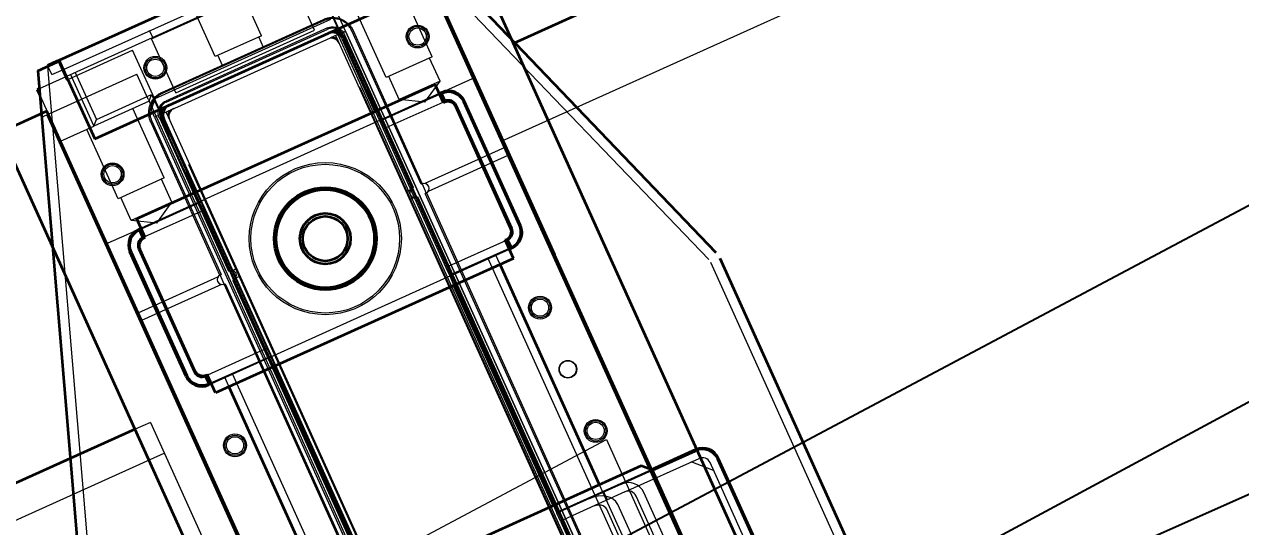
# Model space of a CAD drawing. Header units: millimetres. Extents: x -4562 to 17216, y -5211 to 6025.
# Drawn here: x 4918 to 5637, y 1009 to 1306 of the extents above; entities that cross this region are included whole.
import ezdxf
from ezdxf.lldxf.tags import DXFTag

# ---------------------------------------------------------------- set-up
doc = ezdxf.new("R2010")
doc.units = ezdxf.units.MM
for name, color, linetype in [('cl', 2, 'CENTER'), ('D', 6, 'HIDDEN'), ('pl', 6, 'PHANTOM')]:
    doc.layers.add(name, color=color, linetype=linetype)
doc.layers.add('Hidden Edges(ISO)', color=136, linetype='DASHED', lineweight=9)
doc.layers.add('Visible Edges(ISO)', color=7, linetype='Continuous', lineweight=35)
doc.styles.add('s', font='romans.shx', dxfattribs={"width": 0.75, "oblique": 10, "bigfont": 'whgtxt.shx'})
doc.styles.get("Standard").update_dxf_attribs({"font": 'txt.shx', "bigfont": 'whgtxt.shx'})
tags = doc.linetypes.add('CENTER', pattern=[50.8, 31.75, -6.35, 6.35, -6.35]).pattern_tags.tags
tags[10:11] = [DXFTag(74, 4), DXFTag(75, 0), DXFTag(340, '0'), DXFTag(46, 1.0), DXFTag(50, 0.0), DXFTag(44, 0.0), DXFTag(45, 0.0)]
tags[8:9] = [DXFTag(74, 4), DXFTag(75, 0), DXFTag(340, '0'), DXFTag(46, 1.0), DXFTag(50, 0.0), DXFTag(44, 0.0), DXFTag(45, 0.0)]
tags[6:7] = [DXFTag(74, 4), DXFTag(75, 0), DXFTag(340, '0'), DXFTag(46, 1.0), DXFTag(50, 0.0), DXFTag(44, 0.0), DXFTag(45, 0.0)]
tags[4:5] = [DXFTag(74, 4), DXFTag(75, 0), DXFTag(340, '0'), DXFTag(46, 1.0), DXFTag(50, 0.0), DXFTag(44, 0.0), DXFTag(45, 0.0)]
tags = doc.linetypes.add('DASHED', pattern=[0.75, 0.5, -0.25]).pattern_tags.tags
tags[6:7] = [DXFTag(74, 4), DXFTag(75, 0), DXFTag(340, '0'), DXFTag(46, 1.0), DXFTag(50, 0.0), DXFTag(44, 0.0), DXFTag(45, 0.0)]
tags[4:5] = [DXFTag(74, 4), DXFTag(75, 0), DXFTag(340, '0'), DXFTag(46, 1.0), DXFTag(50, 0.0), DXFTag(44, 0.0), DXFTag(45, 0.0)]
tags = doc.linetypes.add('HIDDEN', pattern=[3, 2, -1]).pattern_tags.tags
tags[6:7] = [DXFTag(74, 4), DXFTag(75, 0), DXFTag(340, '0'), DXFTag(46, 1.0), DXFTag(50, 0.0), DXFTag(44, 0.0), DXFTag(45, 0.0)]
tags[4:5] = [DXFTag(74, 4), DXFTag(75, 0), DXFTag(340, '0'), DXFTag(46, 1.0), DXFTag(50, 0.0), DXFTag(44, 0.0), DXFTag(45, 0.0)]
tags = doc.linetypes.add('PHANTOM', pattern=[17.5, 10, -1.5, 1.5, -1.5, 1.5, -1.5]).pattern_tags.tags
tags[14:15] = [DXFTag(74, 4), DXFTag(75, 0), DXFTag(340, '0'), DXFTag(46, 1.0), DXFTag(50, 0.0), DXFTag(44, 0.0), DXFTag(45, 0.0)]
tags[12:13] = [DXFTag(74, 4), DXFTag(75, 0), DXFTag(340, '0'), DXFTag(46, 1.0), DXFTag(50, 0.0), DXFTag(44, 0.0), DXFTag(45, 0.0)]
tags[10:11] = [DXFTag(74, 4), DXFTag(75, 0), DXFTag(340, '0'), DXFTag(46, 1.0), DXFTag(50, 0.0), DXFTag(44, 0.0), DXFTag(45, 0.0)]
tags[8:9] = [DXFTag(74, 4), DXFTag(75, 0), DXFTag(340, '0'), DXFTag(46, 1.0), DXFTag(50, 0.0), DXFTag(44, 0.0), DXFTag(45, 0.0)]
tags[6:7] = [DXFTag(74, 4), DXFTag(75, 0), DXFTag(340, '0'), DXFTag(46, 1.0), DXFTag(50, 0.0), DXFTag(44, 0.0), DXFTag(45, 0.0)]
tags[4:5] = [DXFTag(74, 4), DXFTag(75, 0), DXFTag(340, '0'), DXFTag(46, 1.0), DXFTag(50, 0.0), DXFTag(44, 0.0), DXFTag(45, 0.0)]
doc.dimstyles.new('AM_ISO$2', dxfattribs={"dimtxt": 3, "dimasz": 2.5, "dimexe": 1, "dimexo": 1, "dimgap": 1, "dimtad": 1, "dimdsep": 46, "dimtxsty": 's', "dimcen": 0, "dimclrd": 4, "dimclre": 4, "dimclrt": 3, "dimazin": 2, "dimtp": 0.1, "dimtm": 0.1, "dimtfac": 0.71, "dimtmove": 0, "dimatfit": 3, "dimfxl": 1, "dimlwd": 25, "dimlwe": 25, "dimarcsym": 0})
doc.dimstyles.new('ISO-25', dxfattribs={"dimscale": 30, "dimtxt": 2.5, "dimasz": 2.5, "dimexe": 1.25, "dimexo": 0.625, "dimtad": 1, "dimtoh": 1, "dimrnd": 0.005, "dimtxsty": 'Standard', "dimcen": 0, "dimazin": 2, "dimtfac": 1, "dimtmove": 0, "dimatfit": 3, "dimfxl": 1, "dimarcsym": 0})

# ---------------------------------------------------------------- blocks, each defined once
blk = doc.blocks.new('*D145')
at = {"color": 0, "lineweight": -2}
for p, q in [((12836.03, 4142.8), (13614.6, 2418.46)), ((13530.81, 2421.78), (4553.49, -1631.64)), ((3722, 27.66), (4500.56, -1696.68))]:
    blk.add_line(p, q, dxfattribs=at)
at = {"color": 0}
for points in [[(13525.67, 2433.17), (13535.95, 2410.38), (13599.17, 2452.64)], [(4548.34, -1620.25), (4558.63, -1643.03), (4485.13, -1662.5)]]:
    blk.add_solid(points, dxfattribs=at)
at = {"layer": 'Defpoints', "color": 0}
for p in [(12828.31, 4159.89), (3714.28, 44.75), (4485.13, -1662.5)]:
    blk.add_point(p, dxfattribs=at)
at = {"color": 0, "insert": (9019, 446.33), "char_height": 75, "attachment_point": 5, "rotation": 24.3}
blk.add_mtext('10000', dxfattribs=at)
blk = doc.blocks.new('*D146')
at = {"color": 0, "lineweight": -2}
for p, q in [((13099.51, 3496.46), (13750.9, 1735.52)), ((13667.55, 1744.67), (4429.51, -1672.59)), ((3720.78, 27.16), (4372.17, -1733.78))]:
    blk.add_line(p, q, dxfattribs=at)
at = {"color": 0}
for points in [[(13663.21, 1756.39), (13671.89, 1732.95), (13737.89, 1770.69)], [(4425.17, -1660.86), (4433.84, -1684.31), (4359.16, -1698.61)]]:
    blk.add_solid(points, dxfattribs=at)
at = {"layer": 'Defpoints', "color": 0}
for p in [(13093.01, 3514.04), (3714.28, 44.75), (4359.16, -1698.61)]:
    blk.add_point(p, dxfattribs=at)
at = {"color": 0, "insert": (9026.84, 94.66), "char_height": 75, "attachment_point": 5, "rotation": 20.3}
blk.add_mtext('9999,83', dxfattribs=at)
blk = doc.blocks.new('*D147')
at = {"color": 0, "lineweight": -2}
for p, q in [((12510.01, 4802.05), (11851.35, 6025.31)), ((3130.55, 1287.05), (11803.1, 5956.74)), ((3705.39, 61.25), (3046.73, 1284.51))]:
    blk.add_line(p, q, dxfattribs=at)
at = {"color": 0}
for points in [[(11797.17, 5967.74), (11809.02, 5945.73), (11869.13, 5992.29)], [(3124.62, 1298.06), (3136.47, 1276.05), (3064.51, 1251.49)]]:
    blk.add_solid(points, dxfattribs=at)
at = {"layer": 'Defpoints', "color": 0}
for p in [(11869.13, 5992.29), (12518.9, 4785.54), (3714.28, 44.75)]:
    blk.add_point(p, dxfattribs=at)
at = {"color": 0, "insert": (7437.19, 3676.92), "char_height": 75, "attachment_point": 5, "rotation": 28.3}
blk.add_mtext('9999,83', dxfattribs=at)
blk = doc.blocks.new('*D153')
at = {"layer": 'D', "color": 4, "lineweight": 25}
blk.add_line((13177.46, 3545.28), (13817.51, 3782.05), dxfattribs=at)
blk.add_arc((3714.28, 44.75), 10737.31, 20.766913, 23.833087, dxfattribs=at)
at = {"layer": 'D', "color": 4}
for points in [[(13522.67, 4377.46), (13549.3, 4389.36), (13500.3, 4463.3)], [(13767.65, 3856.96), (13740.34, 3846.73), (13784.69, 3769.9)]]:
    blk.add_solid(points, dxfattribs=at)
at = {"layer": 'Defpoints', "color": 0}
for p in [(14488.24, 4909.38), (13695.28, 4003.22), (13144.63, 3533.14), (603.05, -1106.13), (-1447.72, -2285.99)]:
    blk.add_point(p, dxfattribs=at)
at = {"layer": 'D', "color": 3, "insert": (13729.5, 4152.29), "char_height": 105, "attachment_point": 5, "rotation": 292.3, "style": 's'}
blk.add_mtext('4°', dxfattribs=at)
blk = doc.blocks.new('*D154')
at = {"layer": 'D', "color": 4, "lineweight": 25}
blk.add_line((12597.98, 4828.13), (13199.26, 5151.88), dxfattribs=at)
blk.add_arc((3714.28, 44.75), 10737.55, 24.766903, 27.833097, dxfattribs=at)
at = {"layer": 'D', "color": 4}
for points in [[(13196.75, 5051.22), (13222.49, 5064.94), (13168.45, 5135.29)], [(13477.45, 4549.06), (13450.92, 4536.95), (13500.52, 4463.4)]]:
    blk.add_solid(points, dxfattribs=at)
at = {"layer": 'Defpoints', "color": 0}
for p in [(14488.24, 4909.38), (12567.16, 4811.53), (13395.05, 4689.92), (-1447.72, -2285.99), (-1128.19, -2562.65)]:
    blk.add_point(p, dxfattribs=at)
at = {"layer": 'D', "color": 3, "insert": (13418.79, 4841.01), "char_height": 105, "attachment_point": 5, "rotation": 296.3, "style": 's'}
blk.add_mtext('4°', dxfattribs=at)
blk = doc.blocks.new('A$C1A464BB4')
at = {"layer": 'Hidden Edges(ISO)', "ltscale": 7.111162}
blk.add_line((500, 1059), (0, 1059), dxfattribs=at)
at = {"layer": 'Visible Edges(ISO)'}
for p, q in [((0, 0), (0, 1168)), ((0, 1168), (0, 0)), ((30, 0), (30, 1168)), ((470, 1109), (30, 1109))]:
    blk.add_line(p, q, dxfattribs=at)
blk = doc.blocks.new('A$C424A0E04')
blk.add_line((328.5, 999.5), (328.5, 1198.5))
at = {"layer": 'Hidden Edges(ISO)', "ltscale": 7.553934}
for p, q in [((100.71, 1224.5), (6.84, 959.44)), ((316.29, 1224.5), (410.16, 959.44))]:
    blk.add_line(p, q, dxfattribs=at)
at = {"layer": 'Hidden Edges(ISO)', "ltscale": 0.523438}
blk.add_line((101, 1219), (101, 1224.5), dxfattribs=at)
at = {"layer": 'Hidden Edges(ISO)', "ltscale": 3.807451}
for p, q in [((193.5, 1189), (193.5, 1229)), ((223.5, 1189), (223.5, 1229))]:
    blk.add_line(p, q, dxfattribs=at)
at = {"layer": 'Hidden Edges(ISO)', "ltscale": 0.897033}
blk.add_line((101, 1219), (107, 1219), dxfattribs=at)
at = {"layer": 'Hidden Edges(ISO)', "ltscale": 0.095089}
for p, q in [((107, 1219), (108, 1219)), ((147, 1171), (146, 1171))]:
    blk.add_line(p, q, dxfattribs=at)
at = {"layer": 'Hidden Edges(ISO)', "ltscale": 6.907986}
for p, q in [((108.5, 1219), (308.5, 1219)), ((308.5, 1214.5), (108.5, 1214.5))]:
    blk.add_line(p, q, dxfattribs=at)
at = {"layer": 'Hidden Edges(ISO)', "ltscale": 0.475844}
for p, q in [((164.5, 1214), (164.5, 1219)), ((146, 1171), (146, 1176)), ((150.5, 1109), (150.5, 1114)), ((266.5, 1114), (266.5, 1109)), ((150.5, 1014), (150.5, 1019)), ((266.5, 1019), (266.5, 1014)), ((266.5, 864.5), (266.5, 859.5)), ((266.5, 854.5), (266.5, 859.5)), ((297, 854.5), (297, 859.5))]:
    blk.add_line(p, q, dxfattribs=at)
at = {"layer": 'Hidden Edges(ISO)', "ltscale": 7.208997}
for p, q in [((89.5, 1210.83), (89.5, 18.17)), ((327.5, 18.17), (327.5, 1210.83))]:
    blk.add_line(p, q, dxfattribs=at)
at = {"layer": 'Hidden Edges(ISO)', "ltscale": 1.637125}
blk.add_line((108, 1214.5), (90.8, 1214.5), dxfattribs=at)
at = {"layer": 'Hidden Edges(ISO)', "ltscale": 3.997829}
blk.add_line((108.5, 1212.5), (150.5, 1212.5), dxfattribs=at)
at = {"layer": 'Hidden Edges(ISO)', "ltscale": 3.188724}
blk.add_line((111.1, 1214.5), (111.1, 1181), dxfattribs=at)
at = {"layer": 'Hidden Edges(ISO)', "ltscale": 2.903158}
blk.add_line((114.1, 1214.5), (114.1, 1184), dxfattribs=at)
at = {"layer": 'Hidden Edges(ISO)', "ltscale": 3.664668}
for p, q in [((150.5, 1174), (150.5, 1212.5)), ((266.5, 1174), (266.5, 1212.5))]:
    blk.add_line(p, q, dxfattribs=at)
at = {"layer": 'Hidden Edges(ISO)', "ltscale": 6.836154}
for p, q in [((163.5, 1214), (253.5, 1214)), ((163.5, 1179), (253.5, 1179))]:
    blk.add_line(p, q, dxfattribs=at)
at = {"layer": 'Hidden Edges(ISO)', "ltscale": 3.331507}
for p, q in [((163.5, 1179), (163.5, 1214)), ((253.5, 1179), (253.5, 1214))]:
    blk.add_line(p, q, dxfattribs=at)
at = {"layer": 'Hidden Edges(ISO)', "ltscale": 0.320273}
blk.add_line((85.13, 1198.5), (88.5, 1198.5), dxfattribs=at)
at = {"layer": 'Hidden Edges(ISO)', "ltscale": 7.303076}
for p, q in [((88.5, 859.5), (88.5, 1198.5)), ((328.5, 1198.5), (328.5, 859.5))]:
    blk.add_line(p, q, dxfattribs=at)
at = {"layer": 'Hidden Edges(ISO)', "ltscale": 7.07205}
blk.add_line((88.5, 1198.5), (147, 1198.5), dxfattribs=at)
at = {"layer": 'Hidden Edges(ISO)', "ltscale": 7.297021}
for p, q in [((88.5, 1198.5), (88.5, 860)), ((328.5, 860), (328.5, 1198.5))]:
    blk.add_line(p, q, dxfattribs=at)
at = {"layer": 'Hidden Edges(ISO)', "ltscale": 6.650523}
blk.add_line((147, 1182.38), (147, 1198.5), dxfattribs=at)
at = {"layer": 'Hidden Edges(ISO)', "ltscale": 5.696795}
for p, q in [((223.5, 1189), (193.5, 1189)), ((136.5, 1136), (106.5, 1136)), ((310.5, 1136), (280.5, 1136))]:
    blk.add_line(p, q, dxfattribs=at)
at = {"layer": 'Hidden Edges(ISO)', "ltscale": 0.666221}
for p, q in [((195.25, 1182), (195.25, 1189)), ((221.75, 1182), (221.75, 1189))]:
    blk.add_line(p, q, dxfattribs=at)
at = {"layer": 'Hidden Edges(ISO)', "ltscale": 2.055978}
blk.add_line((89.5, 1181), (111.1, 1181), dxfattribs=at)
at = {"layer": 'Hidden Edges(ISO)', "ltscale": 5.440039}
for p, q in [((106.5, 1136), (106.5, 1181)), ((136.5, 1136), (136.5, 1181)), ((280.5, 1136), (280.5, 1181)), ((310.5, 1136), (310.5, 1181))]:
    blk.add_line(p, q, dxfattribs=at)
at = {"layer": 'Hidden Edges(ISO)', "ltscale": 0.494515}
for p, q in [((111.1, 1181), (114.1, 1184)), ((147, 1181), (150, 1184))]:
    blk.add_line(p, q, dxfattribs=at)
at = {"layer": 'Hidden Edges(ISO)', "ltscale": 3.417177}
for p, q in [((147, 1181), (111.1, 1181)), ((114.1, 1184), (150, 1184))]:
    blk.add_line(p, q, dxfattribs=at)
at = {"layer": 'Hidden Edges(ISO)', "ltscale": 0.672986}
blk.add_line((151, 1181), (146, 1176), dxfattribs=at)
at = {"layer": 'Hidden Edges(ISO)', "ltscale": 1.120754}
blk.add_line((147, 1182.38), (147, 1181), dxfattribs=at)
at = {"layer": 'Hidden Edges(ISO)', "ltscale": 0.951788}
for p, q in [((147, 1181), (147, 1171)), ((270, 1171), (270, 1181))]:
    blk.add_line(p, q, dxfattribs=at)
at = {"layer": 'Hidden Edges(ISO)', "ltscale": 1.237354}
for p, q in [((150, 1184), (150, 1171)), ((267, 1171), (267, 1184))]:
    blk.add_line(p, q, dxfattribs=at)
at = {"layer": 'Hidden Edges(ISO)', "ltscale": 6.890716}
blk.add_line((151, 1181), (265, 1181), dxfattribs=at)
at = {"layer": 'Hidden Edges(ISO)', "ltscale": 6.346712}
for p, q in [((156, 1182.65), (261, 1182.65)), ((261, 1181.95), (156, 1181.95)), ((261, 1177.05), (156, 1177.05)), ((156, 1176.35), (261, 1176.35))]:
    blk.add_line(p, q, dxfattribs=at)
at = {"layer": 'Hidden Edges(ISO)', "ltscale": 3.962238}
for p, q in [((221.75, 1182), (195.25, 1182)), ((134.75, 1121), (108.25, 1121)), ((308.75, 1121), (282.25, 1121))]:
    blk.add_line(p, q, dxfattribs=at)
at = {"layer": 'Hidden Edges(ISO)', "ltscale": 6.407156}
blk.add_line((261.5, 1174.25), (155.5, 1174.25), dxfattribs=at)
at = {"layer": 'Hidden Edges(ISO)', "ltscale": 8.019329}
for p, q in [((142.85, 1070), (142.85, 1169.5)), ((149.15, 1070), (149.15, 1169.5)), ((267.85, 1169.5), (267.85, 1070)), ((274.15, 1169.5), (274.15, 1070))]:
    blk.add_line(p, q, dxfattribs=at)
at = {"layer": 'Hidden Edges(ISO)', "ltscale": 8.01902}
for p, q in [((143.55, 1169.5), (143.55, 1070)), ((148.45, 1169.5), (148.45, 1070)), ((268.55, 1070), (268.55, 1169.5)), ((273.45, 1070), (273.45, 1169.5))]:
    blk.add_line(p, q, dxfattribs=at)
at = {"layer": 'Hidden Edges(ISO)', "ltscale": 7.272989}
for p, q in [((146, 1171), (146, 58)), ((147, 1171), (147, 58)), ((151, 58), (151, 1171)), ((265, 1171), (265, 58)), ((270, 1171), (270, 58)), ((270, 58), (270, 1171))]:
    blk.add_line(p, q, dxfattribs=at)
at = {"layer": 'Hidden Edges(ISO)', "ltscale": 0.618627}
for p, q in [((153.5, 1171), (147, 1171)), ((263.5, 1171), (270, 1171))]:
    blk.add_line(p, q, dxfattribs=at)
at = {"layer": 'Hidden Edges(ISO)', "ltscale": 0.774841}
for p, q in [((149.5, 1168.25), (149.5, 1160.11)), ((267.5, 1160.11), (267.5, 1168.25))]:
    blk.add_line(p, q, dxfattribs=at)
at = {"layer": 'Hidden Edges(ISO)', "ltscale": 0.642424}
for p, q in [((156.75, 1171), (150, 1171)), ((267, 1171), (260.25, 1171))]:
    blk.add_line(p, q, dxfattribs=at)
at = {"layer": 'Hidden Edges(ISO)', "ltscale": 0.309264}
for p, q in [((153.5, 1167.75), (153.5, 1171)), ((263.5, 1171), (263.5, 1167.75))]:
    blk.add_line(p, q, dxfattribs=at)
at = {"layer": 'Hidden Edges(ISO)', "ltscale": 7.230514}
for p, q in [((153.5, 61.25), (153.5, 1167.75)), ((263.5, 1167.75), (263.5, 61.25))]:
    blk.add_line(p, q, dxfattribs=at)
at = {"layer": 'Hidden Edges(ISO)', "ltscale": 6.256044}
for p, q in [((156.75, 1171), (208.5, 1171)), ((208.5, 1171), (260.25, 1171))]:
    blk.add_line(p, q, dxfattribs=at)
at = {"layer": 'Hidden Edges(ISO)', "ltscale": 7.21594}
for p, q in [((153, 92), (153, 1137)), ((264, 1137), (264, 92))]:
    blk.add_line(p, q, dxfattribs=at)
at = {"layer": 'Hidden Edges(ISO)', "ltscale": 0.047494}
for p, q in [((153, 1137), (153.5, 1137)), ((264, 1137), (263.5, 1137))]:
    blk.add_line(p, q, dxfattribs=at)
at = {"layer": 'Hidden Edges(ISO)', "ltscale": 1.427732}
for p, q in [((108.25, 1121), (108.25, 1136)), ((134.75, 1121), (134.75, 1136)), ((282.25, 1121), (282.25, 1136)), ((308.75, 1121), (308.75, 1136))]:
    blk.add_line(p, q, dxfattribs=at)
at = {"layer": 'Hidden Edges(ISO)', "ltscale": 7.351392}
for p, q in [((149.5, 1131.39), (149.5, 97.61)), ((267.5, 97.61), (267.5, 1131.39))]:
    blk.add_line(p, q, dxfattribs=at)
at = {"layer": 'Hidden Edges(ISO)', "ltscale": 1.456268}
for p, q in [((121.5, 1113.35), (108.25, 1121)), ((121.5, 1113.35), (134.75, 1121)), ((295.5, 1113.35), (282.25, 1121)), ((295.5, 1113.35), (308.75, 1121))]:
    blk.add_line(p, q, dxfattribs=at)
at = {"layer": 'Hidden Edges(ISO)', "ltscale": 0.617563}
for p, q in [((150.5, 1114), (150.5, 1120.49)), ((266.5, 1120.49), (266.5, 1114))]:
    blk.add_line(p, q, dxfattribs=at)
at = {"layer": 'Hidden Edges(ISO)', "ltscale": 2.046459}
for p, q in [((88.5, 1114.5), (110, 1114.5)), ((328.5, 1114.5), (307, 1114.5))]:
    blk.add_line(p, q, dxfattribs=at)
at = {"layer": 'Hidden Edges(ISO)', "ltscale": 3.688465}
for p, q in [((111.75, 1114.5), (150.5, 1114.5)), ((111.75, 1114), (150.5, 1114)), ((111.75, 1109), (150.5, 1109)), ((305.25, 1114.5), (266.5, 1114.5)), ((305.25, 1114), (266.5, 1114)), ((266.5, 1109), (305.25, 1109)), ((150.5, 1019), (111.75, 1019)), ((305.25, 1019), (266.5, 1019)), ((111.75, 1014), (150.5, 1014)), ((150.5, 1013.5), (111.75, 1013.5)), ((305.25, 1014), (266.5, 1014)), ((266.5, 1013.5), (305.25, 1013.5))]:
    blk.add_line(p, q, dxfattribs=at)
at = {"layer": 'Hidden Edges(ISO)', "ltscale": 7.797389}
for p, q in [((305.25, 1114.49), (111.75, 1114.49)), ((305.25, 1013.49), (111.75, 1013.49))]:
    blk.add_line(p, q, dxfattribs=at)
at = {"layer": 'Hidden Edges(ISO)', "ltscale": 0.237872}
for p, q in [((150.5, 1114.5), (153, 1114.5)), ((266.5, 1114.5), (264, 1114.5))]:
    blk.add_line(p, q, dxfattribs=at)
at = {"layer": 'Hidden Edges(ISO)', "ltscale": 7.253385}
for p, q in [((150.5, 1019), (150.5, 1109)), ((266.5, 1109), (266.5, 1019))]:
    blk.add_line(p, q, dxfattribs=at)
at = {"layer": 'Hidden Edges(ISO)', "ltscale": 6.267128}
for p, q in [((89.5, 1069.5), (141.34, 1069.5)), ((327.5, 1069.5), (275.66, 1069.5)), ((141.34, 1064.5), (89.5, 1064.5)), ((275.66, 1064.5), (327.5, 1064.5))]:
    blk.add_line(p, q, dxfattribs=at)
at = {"layer": 'Hidden Edges(ISO)', "ltscale": 0.571021}
for p, q in [((142.98, 1064), (142.98, 1070)), ((149.02, 1070), (149.02, 1064)), ((267.98, 1064), (267.98, 1070)), ((274.02, 1070), (274.02, 1064))]:
    blk.add_line(p, q, dxfattribs=at)
at = {"layer": 'Hidden Edges(ISO)', "ltscale": 0.11741}
for p, q in [((143.32, 1070), (143, 1070)), ((149, 1070), (148.68, 1070)), ((268.32, 1070), (268, 1070)), ((274, 1070), (273.68, 1070)), ((143, 1064), (143.32, 1064)), ((148.68, 1064), (149, 1064)), ((268, 1064), (268.32, 1064)), ((273.68, 1064), (274, 1064))]:
    blk.add_line(p, q, dxfattribs=at)
at = {"layer": 'Hidden Edges(ISO)', "ltscale": 0.053297}
for p, q in [((143.52, 1070), (143.32, 1070)), ((148.68, 1070), (148.48, 1070)), ((268.52, 1070), (268.32, 1070)), ((273.68, 1070), (273.48, 1070)), ((143.32, 1064), (143.52, 1064)), ((148.48, 1064), (148.68, 1064)), ((268.32, 1064), (268.52, 1064)), ((273.48, 1064), (273.68, 1064))]:
    blk.add_line(p, q, dxfattribs=at)
at = {"layer": 'Hidden Edges(ISO)', "ltscale": 0.013149}
for p, q in [((143.52, 1070), (143.55, 1070)), ((148.45, 1070), (148.48, 1070)), ((268.52, 1070), (268.55, 1070)), ((273.45, 1070), (273.48, 1070)), ((143.55, 1064), (143.52, 1064)), ((148.48, 1064), (148.45, 1064)), ((268.55, 1064), (268.52, 1064)), ((273.48, 1064), (273.45, 1064))]:
    blk.add_line(p, q, dxfattribs=at)
at = {"layer": 'Hidden Edges(ISO)', "ltscale": 0.270397}
for p, q in [((150.66, 1069.5), (153.5, 1069.5)), ((266.34, 1069.5), (263.5, 1069.5)), ((153.5, 1064.5), (150.66, 1064.5)), ((263.5, 1064.5), (266.34, 1064.5))]:
    blk.add_line(p, q, dxfattribs=at)
at = {"layer": 'Hidden Edges(ISO)', "ltscale": 7.245388}
for p, q in [((142.85, 165), (142.85, 1064)), ((149.15, 165), (149.15, 1064)), ((267.85, 1064), (267.85, 165)), ((274.15, 1064), (274.15, 165))]:
    blk.add_line(p, q, dxfattribs=at)
at = {"layer": 'Hidden Edges(ISO)', "ltscale": 7.245326}
for p, q in [((143.55, 1064), (143.55, 165)), ((148.45, 1064), (148.45, 165)), ((268.55, 165), (268.55, 1064)), ((273.45, 165), (273.45, 1064))]:
    blk.add_line(p, q, dxfattribs=at)
at = {"layer": 'Hidden Edges(ISO)', "ltscale": 0.619691}
for p, q in [((120.5, 1014), (120.5, 1007.49)), ((150.5, 1007.49), (150.5, 1014)), ((266.5, 1014), (266.5, 1007.49)), ((296.5, 1007.49), (296.5, 1014))]:
    blk.add_line(p, q, dxfattribs=at)
at = {"layer": 'Hidden Edges(ISO)', "ltscale": 7.154882}
for p, q in [((125.5, 1014), (125.5, 215)), ((291.5, 215), (291.5, 1014))]:
    blk.add_line(p, q, dxfattribs=at)
at = {"layer": 'Hidden Edges(ISO)', "ltscale": 7.210033}
blk.add_line((410.5, 957.44), (410.5, 271.56), dxfattribs=at)
at = {"layer": 'Hidden Edges(ISO)', "ltscale": 7.80338}
blk.add_line((117.94, 874.72), (311.18, 887.17), dxfattribs=at)
at = {"layer": 'Hidden Edges(ISO)', "ltscale": 7.003755}
blk.add_line((311.18, 887.17), (311.18, 684.4), dxfattribs=at)
at = {"layer": 'Hidden Edges(ISO)', "ltscale": 7.111162}
blk.add_line((296.5, 364.5), (296.5, 864.5), dxfattribs=at)
at = {"layer": 'Hidden Edges(ISO)', "ltscale": 7.43472}
blk.add_line((328, 860), (266.5, 860), dxfattribs=at)
at = {"layer": 'Hidden Edges(ISO)', "ltscale": 3.98748}
for p, q in [((308.39, 859.5), (266.5, 859.5)), ((308.39, 854.5), (266.5, 854.5))]:
    blk.add_line(p, q, dxfattribs=at)
at = {"layer": 'Hidden Edges(ISO)', "ltscale": 6.986803}
blk.add_line((308.39, 859.5), (328.5, 859.5), dxfattribs=at)
at = {"layer": 'Hidden Edges(ISO)', "ltscale": 6.769826}
blk.add_line((266.5, 854.5), (266.5, 714.5), dxfattribs=at)
at = {"layer": 'Hidden Edges(ISO)', "ltscale": 7.857834}
for p, q in [((294.43, 719.5), (294.43, 849.5)), ((301.5, 719.5), (301.5, 849.5)), ((313.44, 719.5), (313.44, 849.5)), ((318.49, 719.5), (318.49, 849.5)), ((361.5, 719.5), (361.5, 849.5))]:
    blk.add_line(p, q, dxfattribs=at)
at = {"layer": 'Hidden Edges(ISO)', "ltscale": 6.964768}
blk.add_line((308.39, 854.5), (356.5, 854.5), dxfattribs=at)
at = {"layer": 'Hidden Edges(ISO)', "ltscale": 1.346073}
blk.add_line((361.5, 844.5), (351.5, 854.5), dxfattribs=at)
at = {"layer": 'Hidden Edges(ISO)', "ltscale": 1.966071, "flags": 128}
for points in [[(142.85, 1169.5), (142.86, 1170.14), (142.91, 1170.79), (142.99, 1171.43), (143.1, 1172.07), (143.24, 1172.7), (143.41, 1173.32), (143.62, 1173.93), (143.85, 1174.53), (144.11, 1175.12), (144.4, 1175.7), (144.72, 1176.26), (145.07, 1176.8), (145.43, 1177.33), (145.83, 1177.84), (146.25, 1178.33), (146.7, 1178.8), (147.17, 1179.24), (147.66, 1179.66), (148.17, 1180.06), (148.69, 1180.43), (149.24, 1180.78), (149.8, 1181.1), (150.38, 1181.39), (150.97, 1181.65), (151.57, 1181.88), (152.18, 1182.09), (152.8, 1182.26), (153.43, 1182.4), (154.07, 1182.51), (154.71, 1182.59), (155.36, 1182.64), (156, 1182.65)], [(261, 1182.65), (261.64, 1182.64), (262.29, 1182.59), (262.93, 1182.51), (263.57, 1182.4), (264.2, 1182.26), (264.82, 1182.09), (265.43, 1181.88), (266.03, 1181.65), (266.62, 1181.39), (267.2, 1181.1), (267.76, 1180.78), (268.3, 1180.43), (268.83, 1180.07), (269.34, 1179.67), (269.83, 1179.25), (270.3, 1178.8), (270.74, 1178.33), (271.16, 1177.84), (271.56, 1177.33), (271.93, 1176.81), (272.28, 1176.26), (272.6, 1175.7), (272.89, 1175.12), (273.15, 1174.53), (273.38, 1173.93), (273.59, 1173.32), (273.76, 1172.7), (273.9, 1172.07), (274.01, 1171.43), (274.09, 1170.79), (274.14, 1170.14), (274.15, 1169.5)]]:
    blk.add_lwpolyline(points, dxfattribs=at)
at = {"layer": 'Hidden Edges(ISO)', "ltscale": 1.861032, "flags": 128}
for points in [[(156, 1181.95), (155.39, 1181.94), (154.78, 1181.89), (154.17, 1181.82), (153.57, 1181.71), (152.98, 1181.58), (152.39, 1181.42), (151.81, 1181.22), (151.24, 1181), (150.68, 1180.75), (150.13, 1180.48), (149.6, 1180.18), (149.09, 1179.85), (148.59, 1179.5), (148.11, 1179.12), (147.64, 1178.72), (147.2, 1178.3), (146.78, 1177.86), (146.38, 1177.4), (146, 1176.92), (145.65, 1176.42), (145.33, 1175.9), (145.02, 1175.37), (144.75, 1174.82), (144.5, 1174.26), (144.28, 1173.69), (144.09, 1173.12), (143.92, 1172.53), (143.79, 1171.93), (143.68, 1171.33), (143.61, 1170.72), (143.56, 1170.11), (143.55, 1169.5)], [(273.45, 1169.5), (273.44, 1170.11), (273.39, 1170.72), (273.32, 1171.33), (273.21, 1171.93), (273.08, 1172.52), (272.92, 1173.11), (272.72, 1173.69), (272.5, 1174.26), (272.25, 1174.82), (271.98, 1175.37), (271.68, 1175.9), (271.35, 1176.41), (271, 1176.91), (270.62, 1177.39), (270.22, 1177.86), (269.8, 1178.3), (269.36, 1178.72), (268.9, 1179.12), (268.42, 1179.5), (267.92, 1179.85), (267.4, 1180.17), (266.87, 1180.48), (266.32, 1180.75), (265.76, 1181), (265.19, 1181.22), (264.62, 1181.41), (264.03, 1181.58), (263.43, 1181.71), (262.83, 1181.82), (262.22, 1181.89), (261.61, 1181.94), (261, 1181.95)]]:
    blk.add_lwpolyline(points, dxfattribs=at)
at = {"layer": 'Hidden Edges(ISO)', "ltscale": 1.1282, "flags": 128}
blk.add_lwpolyline([(148.45, 1169.5), (148.49, 1170.24), (148.59, 1170.97), (148.77, 1171.69), (149.03, 1172.39), (149.34, 1173.06), (149.72, 1173.69), (150.16, 1174.29), (150.66, 1174.84), (151.21, 1175.33), (151.81, 1175.77), (152.44, 1176.16), (153.11, 1176.48), (153.81, 1176.72), (154.53, 1176.91), (155.26, 1177.02), (156, 1177.05)], dxfattribs=at)
at = {"layer": 'Hidden Edges(ISO)', "ltscale": 1.023198, "flags": 128}
for points in [[(156, 1176.35), (155.33, 1176.32), (154.66, 1176.22), (154.01, 1176.05), (153.38, 1175.83), (152.77, 1175.54), (152.2, 1175.19), (151.66, 1174.79), (151.16, 1174.34), (150.71, 1173.84), (150.31, 1173.31), (149.96, 1172.73), (149.68, 1172.12), (149.45, 1171.49), (149.28, 1170.84), (149.18, 1170.17), (149.15, 1169.5)], [(267.85, 1169.5), (267.82, 1170.17), (267.72, 1170.84), (267.55, 1171.49), (267.33, 1172.12), (267.04, 1172.73), (266.69, 1173.3), (266.29, 1173.84), (265.84, 1174.34), (265.34, 1174.79), (264.81, 1175.19), (264.23, 1175.54), (263.62, 1175.82), (262.99, 1176.05), (262.34, 1176.22), (261.67, 1176.32), (261, 1176.35)]]:
    blk.add_lwpolyline(points, dxfattribs=at)
at = {"layer": 'Hidden Edges(ISO)', "ltscale": 1.128199, "flags": 128}
blk.add_lwpolyline([(261, 1177.05), (261.74, 1177.01), (262.47, 1176.91), (263.19, 1176.72), (263.89, 1176.47), (264.56, 1176.16), (265.19, 1175.78), (265.79, 1175.34), (266.34, 1174.84), (266.83, 1174.29), (267.27, 1173.69), (267.66, 1173.06), (267.98, 1172.39), (268.22, 1171.69), (268.41, 1170.97), (268.52, 1170.24), (268.55, 1169.5)], dxfattribs=at)
at = {"layer": 'Hidden Edges(ISO)', "ltscale": 4.036999}
for centre in [(158.5, 1197.5), (109.5, 1150.5), (307.5, 1150.5), (109.5, 974.5), (307.5, 974.5), (307.5, 894.5)]:
    blk.add_circle(centre, 6.75, dxfattribs=at)
at = {"layer": 'Hidden Edges(ISO)', "ltscale": 3.588432}
for centre in [(158.5, 1197.5), (109.5, 1150.5), (307.5, 1150.5), (109.5, 974.5), (307.5, 974.5), (307.5, 894.5)]:
    blk.add_circle(centre, 6, dxfattribs=at)
at = {"layer": 'Hidden Edges(ISO)', "ltscale": 3.050153}
for centre in [(158.5, 1197.5), (109.5, 1150.5), (307.5, 1150.5), (109.5, 974.5), (307.5, 974.5), (307.5, 894.5)]:
    blk.add_circle(centre, 5.1, dxfattribs=at)
at = {"layer": 'Hidden Edges(ISO)', "ltscale": 7.595727}
blk.add_circle((208.5, 1063.99), 45, dxfattribs=at)
at = {"layer": 'Hidden Edges(ISO)', "ltscale": 7.426933}
blk.add_circle((208.5, 1063.99), 44, dxfattribs=at)
at = {"layer": 'Hidden Edges(ISO)', "ltscale": 3.124914}
blk.add_circle((307.5, 934.5), 5.23, dxfattribs=at)
at = {"layer": 'Hidden Edges(ISO)', "ltscale": 2.990344}
blk.add_circle((307.5, 934.5), 5, dxfattribs=at)
at = {"layer": 'Hidden Edges(ISO)', "ltscale": 0.16535}
for centre, start, end in [((155.5, 1168.25), 90, 106.59784), ((261.5, 1168.25), 73.40216, 90)]:
    blk.add_arc(centre, 6, start, end, dxfattribs=at)
at = {"layer": 'Hidden Edges(ISO)', "ltscale": 0.334404}
for centre, start, end in [((155.5, 1168.25), 146.44269, 180), ((261.5, 1168.25), 0, 33.55731)]:
    blk.add_arc(centre, 6, start, end, dxfattribs=at)
at = {"layer": 'Hidden Edges(ISO)', "ltscale": 0.747511}
for centre, start, end in [((158.5, 1166), 90, 180), ((258.5, 1166), 0, 90), ((356.5, 849.5), 0, 90)]:
    blk.add_arc(centre, 5, start, end, dxfattribs=at)
at = {"layer": 'Hidden Edges(ISO)', "ltscale": 0.485847}
for centre, start, end in [((156.75, 1167.75), 90, 180), ((260.25, 1167.75), 0, 90)]:
    blk.add_arc(centre, 3.25, start, end, dxfattribs=at)
at = {"layer": 'Hidden Edges(ISO)', "ltscale": 0.429227}
for centre, start, end in [((159.5, 1160.11), 180, 205.84193), ((257.5, 1160.11), 334.15807, 0), ((159.5, 1131.39), 154.15807, 180), ((257.5, 1131.39), 0, 25.84193)]:
    blk.add_arc(centre, 10, start, end, dxfattribs=at)
at = {"layer": 'Hidden Edges(ISO)', "ltscale": 0.893341}
for centre, start, end in [((143, 1067), 90.37038, 269.62962), ((149, 1067), 270.37038, 89.62962), ((268, 1067), 90.37038, 269.62962), ((274, 1067), 270.37038, 89.62962)]:
    blk.add_arc(centre, 3, start, end, dxfattribs=at)
at = {"layer": 'Hidden Edges(ISO)', "ltscale": 0.007032}
for centre, start, end in [((143, 1067), 90, 90.37038), ((149, 1067), 89.62962, 90), ((268, 1067), 90, 90.37038), ((274, 1067), 89.62962, 90), ((149, 1067), 270, 270.37038), ((268, 1067), 269.62962, 270), ((274, 1067), 270, 270.37038)]:
    blk.add_arc(centre, 3, start, end, dxfattribs=at)
at = {"layer": 'Hidden Edges(ISO)', "ltscale": 0.007031}
blk.add_arc((143, 1067), 3, 269.62962, 269.99995, dxfattribs=at)
at = {"layer": 'Hidden Edges(ISO)', "ltscale": 1.8181}
blk.add_ellipse((287.36, 849.5), major_axis=(-14.14, 0), ratio=0.707107, start_param=3.141593, end_param=4.712389, dxfattribs=at)
at = {"layer": 'Hidden Edges(ISO)', "ltscale": 1.502478}
blk.add_ellipse((308.39, 849.5), major_axis=(10.1, 0), ratio=0.990268, start_param=0, end_param=1.570796, dxfattribs=at)
at = {"layer": 'Hidden Edges(ISO)', "ltscale": 0.909}
blk.add_ellipse((287.36, 849.5), major_axis=(-7.07, 0), ratio=0.707107, start_param=3.141593, end_param=4.712389, dxfattribs=at)
at = {"layer": 'Hidden Edges(ISO)', "ltscale": 0.751189}
blk.add_ellipse((308.39, 849.5), major_axis=(5.05, 0), ratio=0.990268, start_param=0, end_param=1.570796, dxfattribs=at)
at = {"layer": 'Visible Edges(ISO)'}
for p, q in [((94.34, 1224.5), (1.19, 961.44)), ((94.34, 1224.5), (107.07, 1224.5)), ((107, 1225), (101, 1225)), ((101, 1224.5), (101, 1225)), ((107, 1225), (108.5, 1225)), ((108, 1224.5), (107.07, 1224.5)), ((108, 1224.5), (108, 1212.5)), ((108.5, 1225), (308.5, 1225)), ((108.5, 1213), (108.5, 1225)), ((322.66, 1224.5), (415.81, 961.44)), ((108, 1219), (108.5, 1219)), ((89.5, 1214.5), (89.5, 1210.83)), ((90.8, 1214.5), (89.5, 1214.5)), ((108.5, 1214.5), (108, 1214.5)), ((108, 1212.5), (108.5, 1212.5)), ((108.5, 1213), (108.5, 1174)), ((108.5, 1174), (156.75, 1174)), ((150.5, 1167.75), (150.5, 1174)), ((156.75, 1174), (208.5, 1174)), ((208.5, 1174), (260.25, 1174)), ((260.25, 1174), (308.5, 1174)), ((266.5, 1167.75), (266.5, 1174)), ((150.5, 1120.49), (150.5, 1167.75)), ((266.5, 1167.75), (266.5, 1120.49)), ((111.75, 1108.49), (111.75, 1120.49)), ((305.25, 1120.49), (111.75, 1120.49)), ((305.25, 1108.49), (305.25, 1120.49)), ((110, 1114.5), (111.75, 1114.5)), ((110.5, 1114), (111.75, 1114)), ((110.5, 1109), (110.5, 1114)), ((110.5, 1109), (111.75, 1109)), ((111, 1108.49), (111.75, 1108.49)), ((307, 1114.5), (305.25, 1114.5)), ((306.5, 1114), (305.25, 1114)), ((305.25, 1109), (306.5, 1109)), ((305.25, 1108.49), (306, 1108.49)), ((306.5, 1114), (306.5, 1109)), ((100, 1023.5), (100, 1104.5)), ((100.5, 1104), (100.5, 1024)), ((105.5, 1104), (105.5, 1024)), ((106, 1024.49), (106, 1103.49)), ((311, 1024.49), (311, 1103.49)), ((311.5, 1024), (311.5, 1104)), ((316.5, 1024), (316.5, 1104)), ((317, 1023.5), (317, 1104.5)), ((111.75, 1019), (110.5, 1019)), ((110.5, 1014), (110.5, 1019)), ((111, 1019.49), (111.75, 1019.49)), ((111.75, 1007.49), (111.75, 1019.49)), ((305.25, 1019.49), (306, 1019.49)), ((305.25, 1007.49), (305.25, 1019.49)), ((306.5, 1019), (305.25, 1019)), ((306.5, 1019), (306.5, 1014)), ((111.75, 1013.5), (110, 1013.5)), ((110.5, 1014), (111.75, 1014)), ((305.25, 1007.49), (111.75, 1007.49)), ((120.5, 1007.49), (120.5, 864.5)), ((150.5, 864.5), (150.5, 1007.49)), ((266.5, 1007.49), (266.5, 864.5)), ((296.5, 864.5), (296.5, 1007.49)), ((306.5, 1014), (305.25, 1014)), ((305.25, 1013.5), (307, 1013.5)), ((416.5, 957.44), (416.5, 271.56)), ((323.5, 864.5), (93.5, 864.5)), ((328.5, 859.5), (323.5, 864.5)), ((357, 860), (328, 860)), ((328.5, 859.5), (328.5, 860)), ((328.5, 859.5), (356.5, 859.5)), ((328.5, 784.5), (328.5, 859.5)), ((358.5, 859.3), (358.5, 859.89)), ((366.5, 719.5), (366.5, 849.5)), ((367, 719), (367, 850))]:
    blk.add_line(p, q, dxfattribs=at)
for radius in [30.25, 30, 29, 15, 13.25]:
    blk.add_circle((208.5, 1063.99), radius, dxfattribs=at)
for centre, radius, start, end in [((155.5, 1168.25), 6, 106.59784, 146.44269), ((156.75, 1167.75), 6.25, 90, 180), ((260.25, 1167.75), 6.25, 0, 90), ((261.5, 1168.25), 6, 33.55731, 73.40216), ((110, 1104.5), 10, 90, 180), ((110.5, 1104), 10, 90, 180), ((110.5, 1104), 5, 90, 180), ((111, 1103.49), 5, 90, 180), ((306, 1103.49), 5, 0, 90), ((306.5, 1104), 10, 0, 90), ((306.5, 1104), 5, 0, 90), ((307, 1104.5), 10, 0, 90), ((110, 1023.5), 10, 180, 270), ((110.5, 1024), 10, 180, 270), ((110.5, 1024), 5, 180, 270), ((111, 1024.49), 5, 180, 270), ((306, 1024.49), 5, 270, 0), ((306.5, 1024), 5, 270, 0), ((306.5, 1024), 10, 270, 0), ((307, 1023.5), 10, 270, 0), ((356.5, 849.5), 10, 0, 90), ((357, 850), 10, 0, 90)]:
    blk.add_arc(centre, radius, start, end, dxfattribs=at)
blk = doc.blocks.new('A$C06AC67BF')
at = {"layer": 'D'}
blk.add_blockref('A$C424A0E04', (0, 0), dxfattribs=at)
blk = doc.blocks.new('A$C47267728')
at = {"layer": 'Hidden Edges(ISO)', "ltscale": 0.951788}
blk.add_line((185, 993), (175, 993), dxfattribs=at)
at = {"layer": 'Hidden Edges(ISO)', "ltscale": 7.595727}
blk.add_line((185, 993), (185, 793), dxfattribs=at)
at = {"layer": 'Hidden Edges(ISO)', "ltscale": 7.495164}
blk.add_line((30, 973), (185, 973), dxfattribs=at)
at = {"layer": 'Visible Edges(ISO)'}
for p, q in [((175, 0), (175, 1186)), ((205, 1186), (175, 1186)), ((205, 0), (205, 1186)), ((175, 993), (40, 993))]:
    blk.add_line(p, q, dxfattribs=at)

msp = doc.modelspace()

# ---------------------------------------------------------------- linework, layer by layer
at = {"color": 1}
msp.add_line((12803.621, 4214.573), (-1589.614, -2189.94), dxfattribs=at)
at = {"layer": 'cl'}
msp.add_line((-1128.187, -2562.654), (12567.164, 4811.533), dxfattribs=at)
at = {"layer": 'pl'}
msp.add_line((12490.538, 4838.292), (-1201.579, -2438.099), dxfattribs=at)

# ---------------------------------------------------------------- block references
at = {"rotation": 24.29999999996418}
for name, p in [('A$C1A464BB4', (5636.145, 271.731)), ('A$C06AC67BF', (5343.627, 123.745)), ('A$C47267728', (5232.393, 89.43))]:
    msp.add_blockref(name, p, dxfattribs=at)

# ---------------------------------------------------------------- dimensions: what is measured, and where the dimension line sits
for p1, p2, distance, picture, middle in [((3714.2796, 44.7457), (12518.8993, 4785.5449), 1370.5622, '*D147', (7437.1915, 3676.9241)), ((12828.312, 4159.889), (3714.28, 44.746), 1873.211, '*D145', (9019.001, 446.333)), ((13093.0051, 3514.0416), (3714.2796, 44.7457), 1858.8037, '*D146', (9026.8441, 94.6603))]:
    dim = msp.add_aligned_dim(p1=p1, p2=p2, distance=distance, dimstyle='ISO-25')
    dim.commit()
    dim.dimension.update_dxf_attribs({"geometry": picture, "text_midpoint": middle})
at = {"layer": 'D'}
for base, line1, line2, picture, middle in [((13395.05, 4689.92), ((-1128.187, -2562.654), (12567.164, 4811.533)), ((14488.242, 4909.376), (-1447.72, -2285.987)), '*D154', (13418.789, 4841.013)), ((13695.28, 4003.222), ((14488.242, 4909.376), (-1447.72, -2285.987)), ((603.047, -1106.134), (13144.634, 3533.14)), '*D153', (13729.503, 4152.288))]:
    dim = msp.add_angular_dim_2l(base=base, line1=line1, line2=line2, dimstyle='AM_ISO$2', override={"dimscale": 35, "dimarcsym": 1}, dxfattribs=at)
    dim.commit()
    dim.dimension.update_dxf_attribs({"geometry": picture, "text_midpoint": middle})

doc.saveas('drawing.dxf')
